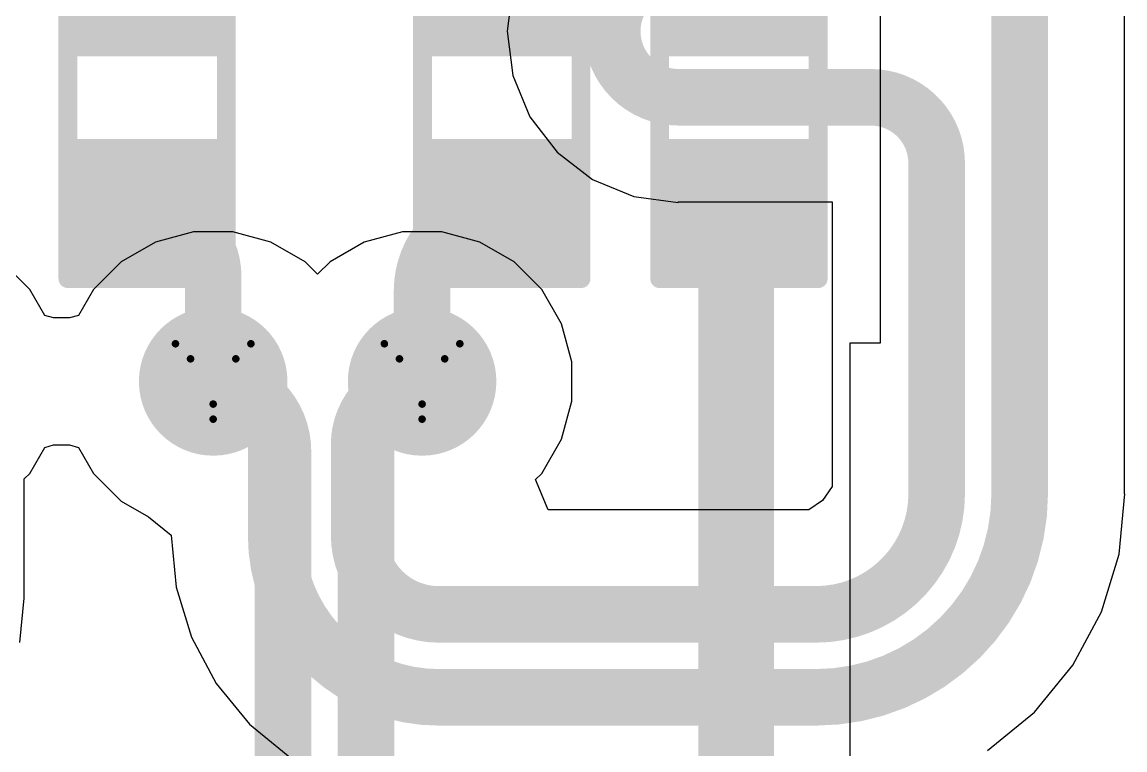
# Model space of a CAD drawing. Header units: inches. Extents: x 0 to 289, y 0 to 168.
# Drawn here: x 120.5 to 127.92, y 57.86 to 62.76 of the extents above; entities that cross this region are included whole.
import ezdxf

# ---------------------------------------------------------------- set-up
doc = ezdxf.new("R2010")
doc.units = ezdxf.units.IN
for name, color, linetype in [('Bottom Layer', 5, 'Continuous'), ('Bottom Overlay', 54, 'Continuous'), ('Bottom Paste', 16, 'Continuous'), ('Bottom Solder', 6, 'Continuous'), ('Drill Drawing', 1, 'Continuous'), ('Top Layer', 1, 'Continuous'), ('Via Holes', 16, 'Continuous')]:
    doc.layers.add(name, color=color, linetype=linetype)

# ---------------------------------------------------------------- blocks, each defined once
blk = doc.blocks.new('R___0603_B_3')
at = {"layer": 'Bottom Layer'}
for points in [[(-1.143, -0.4445), (-1.143, 0.4445), (-0.3809999999999999, 0.4445), (-0.3809999999999999, -0.4445)], [(0.3809999999999999, -0.4445), (0.3809999999999999, 0.4445), (1.143, 0.4445), (1.143, -0.4445)]]:
    blk.add_hatch(color=5, dxfattribs=at).paths.add_polyline_path(points)
at = {"layer": 'Bottom Paste'}
for points in [[(-1.143, -0.4445), (-1.143, 0.4445), (-0.3809999999999999, 0.4445), (-0.3809999999999999, -0.4445)], [(0.3809999999999999, -0.4445), (0.3809999999999999, 0.4445), (1.143, 0.4445), (1.143, -0.4445)]]:
    blk.add_hatch(color=16, dxfattribs=at).paths.add_polyline_path(points)
at = {"layer": 'Bottom Solder'}
for points in [[(-1.2446, -0.5460999999999999), (-1.2446, 0.5460999999999999), (-0.2794, 0.5460999999999999), (-0.2794, -0.5460999999999999)], [(0.2794, -0.5460999999999999), (0.2794, 0.5460999999999999), (1.2446, 0.5460999999999999), (1.2446, -0.5460999999999999)]]:
    blk.add_hatch(color=6, dxfattribs=at).paths.add_polyline_path(points)
at = {"layer": 'Bottom Overlay'}
for points in [[(-1.2192, 0.5334, 0.127, 0.127, 0), (-1.2192, -0.5334, 0.127, 0.127, 0)], [(-1.2192, 0.5334, 0.127, 0.127, 0), (1.2192, 0.5334, 0.127, 0.127, 0)], [(1.2192, 0.5334, 0.127, 0.127, 0), (1.2192, -0.5334, 0.127, 0.127, 0)], [(-1.2192, -0.5334, 0.127, 0.127, 0), (1.2192, -0.5334, 0.127, 0.127, 0)]]:
    blk.add_lwpolyline(points, format="xyseb", dxfattribs=at)
for points in [[(-1.25095, 0.5334, 0.0635, 0.0635, 1), (-1.18745, 0.5334, 0.0635, 0.0635, 1)], [(-1.25095, 0.5334, 0.0635, 0.0635, 1), (-1.18745, 0.5334, 0.0635, 0.0635, 1)], [(1.18745, 0.5334, 0.0635, 0.0635, 1), (1.25095, 0.5334, 0.0635, 0.0635, 1)], [(1.18745, 0.5334, 0.0635, 0.0635, 1), (1.25095, 0.5334, 0.0635, 0.0635, 1)], [(-1.25095, -0.5334, 0.0635, 0.0635, 1), (-1.18745, -0.5334, 0.0635, 0.0635, 1)], [(-1.25095, -0.5334, 0.0635, 0.0635, 1), (-1.18745, -0.5334, 0.0635, 0.0635, 1)], [(1.18745, -0.5334, 0.0635, 0.0635, 1), (1.25095, -0.5334, 0.0635, 0.0635, 1)], [(1.18745, -0.5334, 0.0635, 0.0635, 1), (1.25095, -0.5334, 0.0635, 0.0635, 1)]]:
    blk.add_lwpolyline(points, format="xyseb", close=True, dxfattribs=at)
blk = doc.blocks.new('R___0603_B_4')
at = {"layer": 'Bottom Layer'}
for points in [[(-1.143, -0.4445), (-1.143, 0.4445), (-0.3810000000000001, 0.4445), (-0.3809999999999999, -0.4445)], [(0.3810000000000001, -0.4445), (0.3809999999999999, 0.4445), (1.143, 0.4445), (1.143, -0.4445)]]:
    blk.add_hatch(color=5, dxfattribs=at).paths.add_polyline_path(points)
at = {"layer": 'Bottom Paste'}
for points in [[(-1.143, -0.4445), (-1.143, 0.4445), (-0.3810000000000001, 0.4445), (-0.3809999999999999, -0.4445)], [(0.3810000000000001, -0.4445), (0.3809999999999999, 0.4445), (1.143, 0.4445), (1.143, -0.4445)]]:
    blk.add_hatch(color=16, dxfattribs=at).paths.add_polyline_path(points)
at = {"layer": 'Bottom Solder'}
for points in [[(-1.2446, -0.5461), (-1.2446, 0.5460999999999999), (-0.2794, 0.5461), (-0.2793999999999999, -0.5460999999999999)], [(0.2794, -0.5461), (0.2793999999999999, 0.5460999999999999), (1.2446, 0.5461), (1.2446, -0.5460999999999999)]]:
    blk.add_hatch(color=6, dxfattribs=at).paths.add_polyline_path(points)
at = {"layer": 'Bottom Overlay'}
for points in [[(-1.2192, -0.5334, 0.127, 0.127, 0), (-1.2192, 0.5334, 0.127, 0.127, 0)], [(1.2192, 0.5334, 0.127, 0.127, 0), (-1.2192, 0.5334, 0.127, 0.127, 0)], [(1.2192, -0.5334, 0.127, 0.127, 0), (1.2192, 0.5334, 0.127, 0.127, 0)], [(1.2192, -0.5334, 0.127, 0.127, 0), (-1.2192, -0.5334, 0.127, 0.127, 0)]]:
    blk.add_lwpolyline(points, format="xyseb", dxfattribs=at)
for points in [[(-1.25095, 0.5334, 0.0635, 0.0635, 1), (-1.18745, 0.5334, 0.0635, 0.0635, 1)], [(-1.25095, 0.5334, 0.0635, 0.0635, 1), (-1.18745, 0.5334, 0.0635, 0.0635, 1)], [(1.18745, 0.5334, 0.0635, 0.0635, 1), (1.25095, 0.5334, 0.0635, 0.0635, 1)], [(1.18745, 0.5334, 0.0635, 0.0635, 1), (1.25095, 0.5334, 0.0635, 0.0635, 1)], [(-1.25095, -0.5334, 0.0635, 0.0635, 1), (-1.18745, -0.5334, 0.0635, 0.0635, 1)], [(-1.25095, -0.5334, 0.0635, 0.0635, 1), (-1.18745, -0.5334, 0.0635, 0.0635, 1)], [(1.18745, -0.5334, 0.0635, 0.0635, 1), (1.25095, -0.5334, 0.0635, 0.0635, 1)], [(1.18745, -0.5334, 0.0635, 0.0635, 1), (1.25095, -0.5334, 0.0635, 0.0635, 1)]]:
    blk.add_lwpolyline(points, format="xyseb", close=True, dxfattribs=at)
blk = doc.blocks.new('R___0603_B_17')
at = {"layer": 'Bottom Layer'}
for points in [[(-1.143, -0.4445), (-1.143, 0.4445), (-0.3810000000000001, 0.4445), (-0.3809999999999999, -0.4445)], [(0.3810000000000001, -0.4445), (0.3809999999999999, 0.4445), (1.143, 0.4445), (1.143, -0.4445)]]:
    blk.add_hatch(color=5, dxfattribs=at).paths.add_polyline_path(points)
at = {"layer": 'Bottom Paste'}
for points in [[(-1.143, -0.4445), (-1.143, 0.4445), (-0.3810000000000001, 0.4445), (-0.3809999999999999, -0.4445)], [(0.3810000000000001, -0.4445), (0.3809999999999999, 0.4445), (1.143, 0.4445), (1.143, -0.4445)]]:
    blk.add_hatch(color=16, dxfattribs=at).paths.add_polyline_path(points)
at = {"layer": 'Bottom Solder'}
for points in [[(-1.2446, -0.5461), (-1.2446, 0.5460999999999999), (-0.2794, 0.5461), (-0.2793999999999999, -0.5460999999999999)], [(0.2794, -0.5461), (0.2793999999999999, 0.5460999999999999), (1.2446, 0.5461), (1.2446, -0.5460999999999999)]]:
    blk.add_hatch(color=6, dxfattribs=at).paths.add_polyline_path(points)
at = {"layer": 'Bottom Overlay'}
for points in [[(-1.2192, -0.5334, 0.127, 0.127, 0), (-1.2192, 0.5334, 0.127, 0.127, 0)], [(1.2192, 0.5334, 0.127, 0.127, 0), (-1.2192, 0.5334, 0.127, 0.127, 0)], [(1.2192, -0.5334, 0.127, 0.127, 0), (1.2192, 0.5334, 0.127, 0.127, 0)], [(1.2192, -0.5334, 0.127, 0.127, 0), (-1.2192, -0.5334, 0.127, 0.127, 0)]]:
    blk.add_lwpolyline(points, format="xyseb", dxfattribs=at)
for points in [[(-1.25095, 0.5334, 0.0635, 0.0635, 1), (-1.18745, 0.5334, 0.0635, 0.0635, 1)], [(-1.25095, 0.5334, 0.0635, 0.0635, 1), (-1.18745, 0.5334, 0.0635, 0.0635, 1)], [(1.18745, 0.5334, 0.0635, 0.0635, 1), (1.25095, 0.5334, 0.0635, 0.0635, 1)], [(1.18745, 0.5334, 0.0635, 0.0635, 1), (1.25095, 0.5334, 0.0635, 0.0635, 1)], [(-1.25095, -0.5334, 0.0635, 0.0635, 1), (-1.18745, -0.5334, 0.0635, 0.0635, 1)], [(-1.25095, -0.5334, 0.0635, 0.0635, 1), (-1.18745, -0.5334, 0.0635, 0.0635, 1)], [(1.18745, -0.5334, 0.0635, 0.0635, 1), (1.25095, -0.5334, 0.0635, 0.0635, 1)], [(1.18745, -0.5334, 0.0635, 0.0635, 1), (1.25095, -0.5334, 0.0635, 0.0635, 1)]]:
    blk.add_lwpolyline(points, format="xyseb", close=True, dxfattribs=at)

msp = doc.modelspace()

# ---------------------------------------------------------------- hatches: boundary and pattern name
at = {"layer": 'Bottom Layer'}
h = msp.add_hatch(color=5, dxfattribs=at)
edge = h.paths.add_edge_path()
edge.add_arc((121.78570004, 60.34354708), 0.499999, 0, 360)
h = msp.add_hatch(color=5, dxfattribs=at)
edge = h.paths.add_edge_path()
edge.add_arc((123.19217932, 60.34354708), 0.499999, 0, 360)
at = {"layer": 'Top Layer'}
h = msp.add_hatch(color=1, dxfattribs=at)
edge = h.paths.add_edge_path()
edge.add_arc((121.78570004, 60.34354708), 0.499999, 0, 360)
h = msp.add_hatch(color=1, dxfattribs=at)
edge = h.paths.add_edge_path()
edge.add_arc((123.19217932, 60.34354708), 0.499999, 0, 360)
at = {"layer": 'Via Holes'}
h = msp.add_hatch(color=7, dxfattribs=at)
edge = h.paths.add_edge_path()
edge.add_arc((121.78570004, 60.34354708), 0.2999994, 0, 360)
h = msp.add_hatch(color=7, dxfattribs=at)
edge = h.paths.add_edge_path()
edge.add_arc((123.19217932, 60.34354708), 0.2999994, 0, 360)

# ---------------------------------------------------------------- linework, layer by layer
at = {"layer": 'Bottom Layer'}
for p, q in [((126.27749954, 62.1284), (126.27749954, 63.37300253999999)), ((126.27749954, 60.6044), (126.27749954, 62.1284)), ((126.0749574, 53.33679959999999), (126.0749574, 60.6044)), ((126.0749574, 60.6044), (126.27749954, 60.6044))]:
    msp.add_line(p, q, dxfattribs=at)
for points in [[(125.30638134, 61.4747818, 0.508, 0.508, -0.4142135623730951), (125.32499954, 61.49339999999999, 0.508, 0.508, 0)], [(125.30638134, 53.33679959999999, 0.508, 0.508, 0), (125.30638134, 61.4747818, 0.508, 0.508, 0)], [(121.34120004, 61.49339999999999, 0.3809999999999999, 0.3809999999999999, -0.03890927487344675), (121.41006706, 61.48803298, 0.3809999999999999, 0.3809999999999999, 0)], [(121.41006706, 61.48803298, 0.3809999999999999, 0.3809999999999999, -0.3693515412849917), (121.78570004, 61.0489, 0.3809999999999999, 0.3809999999999999, 0)], [(123.19217932, 60.95677928, 0.3809999999999999, 0.3809999999999999, -0.4142135623730951), (123.72880004, 61.49339999999999, 0.3809999999999999, 0.3809999999999999, 0)], [(121.78570004, 60.34354708, 0.3809999999999999, 0.3809999999999999, 0), (121.78570004, 61.0489, 0.3809999999999999, 0.3809999999999999, 0)], [(123.19217932, 60.34354708, 0.3809999999999999, 0.3809999999999999, 0), (123.19217932, 60.95677928, 0.3809999999999999, 0.3809999999999999, 0)], [(121.78570004, 60.34354708, 0.3809999999999999, 0.3809999999999999, -0.4142135623730951), (122.25560004, 59.87364708, 0.3809999999999999, 0.3809999999999999, 0)], [(122.81440004, 59.9657678, 0.3809999999999999, 0.3809999999999999, -0.4142135623730951), (123.19217932, 60.34354708, 0.3809999999999999, 0.3809999999999999, 0)], [(122.81440004, 55.40241395999999, 0.3809999999999999, 0.3809999999999999, 0), (122.81440004, 59.9657678, 0.3809999999999999, 0.3809999999999999, 0)], [(122.25560004, 55.41748123999999, 0.3809999999999999, 0.3809999999999999, 0), (122.25560004, 59.87364708, 0.3809999999999999, 0.3809999999999999, 0)]]:
    msp.add_lwpolyline(points, format="xyseb", dxfattribs=at)
for points in [[(125.17938134, 61.4747818, 0.254, 0.254, 1), (125.43338134, 61.4747818, 0.254, 0.254, 1)], [(125.17938134, 61.4747818, 0.254, 0.254, 1), (125.43338134, 61.4747818, 0.254, 0.254, 1)], [(125.19799954, 61.49339999999999, 0.254, 0.254, 1), (125.45199954, 61.49339999999999, 0.254, 0.254, 1)], [(121.24595004, 61.49339999999999, 0.1905, 0.1905, 1), (121.43645004, 61.49339999999999, 0.1905, 0.1905, 1)], [(121.31481706, 61.48803298, 0.1905, 0.1905, 1), (121.50531706, 61.48803298, 0.1905, 0.1905, 1)], [(121.31481706, 61.48803298, 0.1905, 0.1905, 1), (121.50531706, 61.48803298, 0.1905, 0.1905, 1)], [(123.63355004, 61.49339999999999, 0.1905, 0.1905, 1), (123.82405004, 61.49339999999999, 0.1905, 0.1905, 1)], [(121.69045004, 61.0489, 0.1905, 0.1905, 1), (121.88095004, 61.0489, 0.1905, 0.1905, 1)], [(121.69045004, 61.0489, 0.1905, 0.1905, 1), (121.88095004, 61.0489, 0.1905, 0.1905, 1)], [(123.09692932, 60.95677928, 0.1905, 0.1905, 1), (123.28742932, 60.95677928, 0.1905, 0.1905, 1)], [(123.09692932, 60.95677928, 0.1905, 0.1905, 1), (123.28742932, 60.95677928, 0.1905, 0.1905, 1)], [(121.69045004, 60.34354708, 0.1905, 0.1905, 1), (121.88095004, 60.34354708, 0.1905, 0.1905, 1)], [(121.69045004, 60.34354708, 0.1905, 0.1905, 1), (121.88095004, 60.34354708, 0.1905, 0.1905, 1)], [(123.09692932, 60.34354708, 0.1905, 0.1905, 1), (123.28742932, 60.34354708, 0.1905, 0.1905, 1)], [(123.09692932, 60.34354708, 0.1905, 0.1905, 1), (123.28742932, 60.34354708, 0.1905, 0.1905, 1)], [(122.71915004, 59.9657678, 0.1905, 0.1905, 1), (122.90965004, 59.9657678, 0.1905, 0.1905, 1)], [(122.71915004, 59.9657678, 0.1905, 0.1905, 1), (122.90965004, 59.9657678, 0.1905, 0.1905, 1)], [(122.16035004, 59.87364708, 0.1905, 0.1905, 1), (122.35085004, 59.87364708, 0.1905, 0.1905, 1)], [(122.16035004, 59.87364708, 0.1905, 0.1905, 1), (122.35085004, 59.87364708, 0.1905, 0.1905, 1)]]:
    msp.add_lwpolyline(points, format="xyseb", close=True, dxfattribs=at)
at = {"layer": 'Drill Drawing'}
for points in [[(121.53170004, 60.59754707999999, 0.0508, 0.0508, 0), (122.03970004, 60.59754707999999, 0.0508, 0.0508, 0)], [(121.53170004, 60.59754707999999, 0.0508, 0.0508, 0), (121.78570004, 60.08954707999999, 0.0508, 0.0508, 0)], [(121.78570004, 60.08954707999999, 0.0508, 0.0508, 0), (122.03970004, 60.59754707999999, 0.0508, 0.0508, 0)], [(122.93817932, 60.59754707999999, 0.0508, 0.0508, 0), (123.44617932, 60.59754707999999, 0.0508, 0.0508, 0)], [(122.93817932, 60.59754707999999, 0.0508, 0.0508, 0), (123.19217932, 60.08954707999999, 0.0508, 0.0508, 0)], [(123.19217932, 60.08954707999999, 0.0508, 0.0508, 0), (123.44617932, 60.59754707999999, 0.0508, 0.0508, 0)], [(121.63330004, 60.49594707999999, 0.0508, 0.0508, 0), (121.93810004, 60.49594707999999, 0.0508, 0.0508, 0)], [(121.63330004, 60.49594707999999, 0.0508, 0.0508, 0), (121.78570004, 60.19114707999999, 0.0508, 0.0508, 0)], [(121.78570004, 60.19114707999999, 0.0508, 0.0508, 0), (121.93810004, 60.49594707999999, 0.0508, 0.0508, 0)], [(123.03977932, 60.49594707999999, 0.0508, 0.0508, 0), (123.34457932, 60.49594707999999, 0.0508, 0.0508, 0)], [(123.03977932, 60.49594707999999, 0.0508, 0.0508, 0), (123.19217932, 60.19114707999999, 0.0508, 0.0508, 0)], [(123.19217932, 60.19114707999999, 0.0508, 0.0508, 0), (123.34457932, 60.49594707999999, 0.0508, 0.0508, 0)]]:
    msp.add_lwpolyline(points, format="xyseb", dxfattribs=at)
for points in [[(121.51900004, 60.59754707999999, 0.0254, 0.0254, 1), (121.54440004, 60.59754707999999, 0.0254, 0.0254, 1)], [(121.51900004, 60.59754707999999, 0.0254, 0.0254, 1), (121.54440004, 60.59754707999999, 0.0254, 0.0254, 1)], [(122.02700004, 60.59754707999999, 0.0254, 0.0254, 1), (122.05240004, 60.59754707999999, 0.0254, 0.0254, 1)], [(122.02700004, 60.59754707999999, 0.0254, 0.0254, 1), (122.05240004, 60.59754707999999, 0.0254, 0.0254, 1)], [(122.92547932, 60.59754707999999, 0.0254, 0.0254, 1), (122.95087932, 60.59754707999999, 0.0254, 0.0254, 1)], [(122.92547932, 60.59754707999999, 0.0254, 0.0254, 1), (122.95087932, 60.59754707999999, 0.0254, 0.0254, 1)], [(123.43347932, 60.59754707999999, 0.0254, 0.0254, 1), (123.45887932, 60.59754707999999, 0.0254, 0.0254, 1)], [(123.43347932, 60.59754707999999, 0.0254, 0.0254, 1), (123.45887932, 60.59754707999999, 0.0254, 0.0254, 1)], [(121.62060004, 60.49594707999999, 0.0254, 0.0254, 1), (121.64600004, 60.49594707999999, 0.0254, 0.0254, 1)], [(121.62060004, 60.49594707999999, 0.0254, 0.0254, 1), (121.64600004, 60.49594707999999, 0.0254, 0.0254, 1)], [(121.92540004, 60.49594707999999, 0.0254, 0.0254, 1), (121.95080004, 60.49594707999999, 0.0254, 0.0254, 1)], [(121.92540004, 60.49594707999999, 0.0254, 0.0254, 1), (121.95080004, 60.49594707999999, 0.0254, 0.0254, 1)], [(123.02707932, 60.49594707999999, 0.0254, 0.0254, 1), (123.05247932, 60.49594707999999, 0.0254, 0.0254, 1)], [(123.02707932, 60.49594707999999, 0.0254, 0.0254, 1), (123.05247932, 60.49594707999999, 0.0254, 0.0254, 1)], [(123.33187932, 60.49594707999999, 0.0254, 0.0254, 1), (123.35727932, 60.49594707999999, 0.0254, 0.0254, 1)], [(123.33187932, 60.49594707999999, 0.0254, 0.0254, 1), (123.35727932, 60.49594707999999, 0.0254, 0.0254, 1)], [(121.77300004, 60.19114707999999, 0.0254, 0.0254, 1), (121.79840004, 60.19114707999999, 0.0254, 0.0254, 1)], [(121.77300004, 60.19114707999999, 0.0254, 0.0254, 1), (121.79840004, 60.19114707999999, 0.0254, 0.0254, 1)], [(123.17947932, 60.19114707999999, 0.0254, 0.0254, 1), (123.20487932, 60.19114707999999, 0.0254, 0.0254, 1)], [(123.17947932, 60.19114707999999, 0.0254, 0.0254, 1), (123.20487932, 60.19114707999999, 0.0254, 0.0254, 1)], [(121.77300004, 60.08954707999999, 0.0254, 0.0254, 1), (121.79840004, 60.08954707999999, 0.0254, 0.0254, 1)], [(121.77300004, 60.08954707999999, 0.0254, 0.0254, 1), (121.79840004, 60.08954707999999, 0.0254, 0.0254, 1)], [(123.17947932, 60.08954707999999, 0.0254, 0.0254, 1), (123.20487932, 60.08954707999999, 0.0254, 0.0254, 1)], [(123.17947932, 60.08954707999999, 0.0254, 0.0254, 1), (123.20487932, 60.08954707999999, 0.0254, 0.0254, 1)]]:
    msp.add_lwpolyline(points, format="xyseb", close=True, dxfattribs=at)
at = {"layer": 'Top Layer'}
for p, q in [((127.91971114, 59.5867998), (127.91971114, 64.58679996)), ((123.80310774, 63.00108812), (123.7638241, 62.70270416)), ((123.7638241, 62.70270416), (123.80310774, 62.40432019999999)), ((123.80310774, 62.40432019999999), (123.91827896, 62.12627148)), ((123.91827896, 62.12627148), (124.10148916, 61.8875064)), ((124.10148916, 61.8875064), (124.34025424, 61.70429619999999)), ((124.34025424, 61.70429619999999), (124.61830296, 61.58912497999999)), ((124.61830296, 61.58912497999999), (124.91668692, 61.54984133999999)), ((124.91668692, 61.54984133999999), (124.91668692, 61.55367674)), ((124.91668692, 61.55367674), (125.9518563, 61.55367674)), ((125.9518563, 61.55367674), (125.9518563, 60.96432307999999)), ((121.6529952, 61.35154608), (121.39662792, 61.28285177999999)), ((121.91840488, 61.35154608), (121.6529952, 61.35154608)), ((122.17477216, 61.28285177999999), (121.91840488, 61.35154608)), ((123.05947448, 61.35154608), (122.8031072, 61.28285177999999)), ((123.32488416, 61.35154608), (123.05947448, 61.35154608)), ((123.58125144, 61.28285177999999), (123.32488416, 61.35154608)), ((121.39662792, 61.28285177999999), (121.1667757, 61.15014693999999)), ((122.40462438, 61.15014693999999), (122.17477216, 61.28285177999999)), ((122.8031072, 61.28285177999999), (122.57325498, 61.15014693999999)), ((123.81110366, 61.15014693999999), (123.58125144, 61.28285177999999)), ((120.5516004, 60.96247142), (120.36392488, 61.15014693999999)), ((121.1667757, 61.15014693999999), (120.97910018, 60.96247142)), ((122.48893968, 61.06583163999999), (122.40462438, 61.15014693999999)), ((122.57325498, 61.15014693999999), (122.48893968, 61.06583163999999)), ((123.99877918, 60.96247142), (123.81110366, 61.15014693999999)), ((120.6522987, 60.7880547), (120.5516004, 60.96247142)), ((120.97910018, 60.96247142), (120.87840188, 60.7880547)), ((124.13148402, 60.73261919999999), (123.99877918, 60.96247142)), ((125.9518563, 60.96432307999999), (125.9518563, 59.63493279999999)), ((120.71176264, 60.77107226), (120.6522987, 60.7880547)), ((120.81893794, 60.77107226), (120.71176264, 60.77107226)), ((120.87840188, 60.7880547), (120.81893794, 60.77107226)), ((124.20017832, 60.47625192), (124.13148402, 60.73261919999999)), ((124.20017832, 60.21084224), (124.20017832, 60.47625192)), ((124.13148402, 59.95447496), (124.20017832, 60.21084224)), ((123.99877918, 59.72462273999999), (124.13148402, 59.95447496)), ((120.5516004, 59.72462273999999), (120.6522987, 59.89903946)), ((120.6522987, 59.89903946), (120.71176264, 59.9160219)), ((120.71176264, 59.9160219), (120.81893794, 59.9160219)), ((120.81893794, 59.9160219), (120.87840188, 59.89903946)), ((120.87840188, 59.89903946), (120.97910018, 59.72462273999999)), ((120.5135766, 59.68659894), (120.5516004, 59.72462273999999)), ((120.97910018, 59.72462273999999), (121.1667757, 59.53694722)), ((123.9563815, 59.68222506), (123.99877918, 59.72462273999999)), ((120.5135766, 58.88456346), (120.5135766, 59.68659894)), ((124.04055202, 59.47902506), (123.9563815, 59.68222506)), ((125.9518563, 59.63493279999999), (125.88813278, 59.54274857999999)), ((127.88373712, 59.18108814), (127.9236964, 59.5867998)), ((127.9236964, 59.5867998), (127.91971114, 59.5867998)), ((121.1667757, 59.53694722), (121.34982334, 59.43126543999999)), ((125.79594856, 59.47902506), (124.04055202, 59.47902506)), ((125.88813278, 59.54274857999999), (125.79594856, 59.47902506)), ((121.34982334, 59.43126543999999), (121.50237066, 59.30897205999999)), ((121.50237066, 59.30897205999999), (121.53696546, 58.95772561999999)), ((127.76539598, 58.79096446), (127.88373712, 59.18108814)), ((121.53696546, 58.95772561999999), (121.63942144, 58.61997419999999)), ((120.48489492, 58.58504411999999), (120.51439448, 58.88456346)), ((120.51439448, 58.88456346), (120.5135766, 58.88456346)), ((127.57321704, 58.43142745999999), (127.76539598, 58.79096446)), ((121.63942144, 58.61997419999999), (121.8058016, 58.30869973999999)), ((127.3145917, 58.11628966), (127.57321704, 58.43142745999999)), ((121.8058016, 58.30869973999999), (122.02971022, 58.03586817999999)), ((126.9994539, 57.85766432), (127.3145917, 58.11628966)), ((122.02971022, 58.03586817999999), (122.30254178, 57.81195956))]:
    msp.add_line(p, q, dxfattribs=at)
for points in [[(127.21518372, 59.5867998, 0.3809999999999999, 0.3809999999999999, 0), (127.21518372, 64.58679996, 0.3809999999999999, 0.3809999999999999, 0)], [(124.91668692, 62.25820416, 0.3809999999999999, 0.3809999999999999, -0.9999999999999999), (124.91668692, 63.14720415999999, 0.3809999999999999, 0.3809999999999999, 0)], [(124.91668692, 62.25820416, 0.3809999999999999, 0.3809999999999999, 0), (126.21188372, 62.25820416, 0.3809999999999999, 0.3809999999999999, 0)], [(126.21188372, 62.25820416, 0.3809999999999999, 0.3809999999999999, -0.4142135623730951), (126.65638372, 61.81370416, 0.3809999999999999, 0.3809999999999999, 0)], [(126.65638372, 60.96432307999999, 0.3809999999999999, 0.3809999999999999, 0), (126.65638372, 61.81370416, 0.3809999999999999, 0.3809999999999999, 0)], [(126.65638372, 59.5867998, 0.3809999999999999, 0.3809999999999999, 0), (126.65638372, 60.96432307999999, 0.3809999999999999, 0.3809999999999999, 0)], [(121.78570004, 60.34354708, 0.3809999999999999, 0.3809999999999999, -0.4142135623730951), (122.20953968, 59.91970744, 0.3809999999999999, 0.3809999999999999, 0)], [(122.76833968, 59.91970744, 0.3809999999999999, 0.3809999999999999, -0.4142135623730951), (123.19217932, 60.34354708, 0.3809999999999999, 0.3809999999999999, 0)], [(122.20953968, 59.30897459999999, 0.3809999999999999, 0.3809999999999999, 0), (122.20953968, 59.91970744, 0.3809999999999999, 0.3809999999999999, 0)], [(122.76833968, 59.30897459999999, 0.3809999999999999, 0.3809999999999999, 0), (122.76833968, 59.91970744, 0.3809999999999999, 0.3809999999999999, 0)], [(127.21518372, 59.5867998, 0.3809999999999999, 0.3809999999999999, -0.4142135623730951), (125.84408156, 58.21569763999999, 0.3809999999999999, 0.3809999999999999, 0)], [(126.65638372, 59.5867998, 0.3809999999999999, 0.3809999999999999, -0.4142135623730951), (125.84408156, 58.77449764, 0.3809999999999999, 0.3809999999999999, 0)], [(123.30281664, 58.21569763999999, 0.3809999999999999, 0.3809999999999999, -0.4142135623730951), (122.20953968, 59.30897459999999, 0.3809999999999999, 0.3809999999999999, 0)], [(123.30281664, 58.77449764, 0.3809999999999999, 0.3809999999999999, -0.4142135623730951), (122.76833968, 59.30897459999999, 0.3809999999999999, 0.3809999999999999, 0)], [(123.30281664, 58.77449764, 0.3809999999999999, 0.3809999999999999, 0), (125.84408156, 58.77449764, 0.3809999999999999, 0.3809999999999999, 0)], [(123.30281664, 58.21569763999999, 0.3809999999999999, 0.3809999999999999, 0), (125.84408156, 58.21569763999999, 0.3809999999999999, 0.3809999999999999, 0)]]:
    msp.add_lwpolyline(points, format="xyseb", dxfattribs=at)
for points in [[(124.82143692, 62.25820416, 0.1905, 0.1905, 1), (125.01193692, 62.25820416, 0.1905, 0.1905, 1)], [(124.82143692, 62.25820416, 0.1905, 0.1905, 1), (125.01193692, 62.25820416, 0.1905, 0.1905, 1)], [(126.11663372, 62.25820416, 0.1905, 0.1905, 1), (126.30713372, 62.25820416, 0.1905, 0.1905, 1)], [(126.11663372, 62.25820416, 0.1905, 0.1905, 1), (126.30713372, 62.25820416, 0.1905, 0.1905, 1)], [(126.56113372, 61.81370416, 0.1905, 0.1905, 1), (126.75163372, 61.81370416, 0.1905, 0.1905, 1)], [(126.56113372, 61.81370416, 0.1905, 0.1905, 1), (126.75163372, 61.81370416, 0.1905, 0.1905, 1)], [(126.56113372, 60.96432307999999, 0.1905, 0.1905, 1), (126.75163372, 60.96432307999999, 0.1905, 0.1905, 1)], [(126.56113372, 60.96432307999999, 0.1905, 0.1905, 1), (126.75163372, 60.96432307999999, 0.1905, 0.1905, 1)], [(121.69045004, 60.34354708, 0.1905, 0.1905, 1), (121.88095004, 60.34354708, 0.1905, 0.1905, 1)], [(123.09692932, 60.34354708, 0.1905, 0.1905, 1), (123.28742932, 60.34354708, 0.1905, 0.1905, 1)], [(122.11428968, 59.91970744, 0.1905, 0.1905, 1), (122.30478968, 59.91970744, 0.1905, 0.1905, 1)], [(122.11428968, 59.91970744, 0.1905, 0.1905, 1), (122.30478968, 59.91970744, 0.1905, 0.1905, 1)], [(122.67308968, 59.91970744, 0.1905, 0.1905, 1), (122.86358968, 59.91970744, 0.1905, 0.1905, 1)], [(122.67308968, 59.91970744, 0.1905, 0.1905, 1), (122.86358968, 59.91970744, 0.1905, 0.1905, 1)], [(126.56113372, 59.5867998, 0.1905, 0.1905, 1), (126.75163372, 59.5867998, 0.1905, 0.1905, 1)], [(126.56113372, 59.5867998, 0.1905, 0.1905, 1), (126.75163372, 59.5867998, 0.1905, 0.1905, 1)], [(127.11993372, 59.5867998, 0.1905, 0.1905, 1), (127.31043372, 59.5867998, 0.1905, 0.1905, 1)], [(127.11993372, 59.5867998, 0.1905, 0.1905, 1), (127.31043372, 59.5867998, 0.1905, 0.1905, 1)], [(122.11428968, 59.30897459999999, 0.1905, 0.1905, 1), (122.30478968, 59.30897459999999, 0.1905, 0.1905, 1)], [(122.11428968, 59.30897459999999, 0.1905, 0.1905, 1), (122.30478968, 59.30897459999999, 0.1905, 0.1905, 1)], [(122.67308968, 59.30897459999999, 0.1905, 0.1905, 1), (122.86358968, 59.30897459999999, 0.1905, 0.1905, 1)], [(122.67308968, 59.30897459999999, 0.1905, 0.1905, 1), (122.86358968, 59.30897459999999, 0.1905, 0.1905, 1)], [(123.20756664, 58.77449764, 0.1905, 0.1905, 1), (123.39806664, 58.77449764, 0.1905, 0.1905, 1)], [(123.20756664, 58.77449764, 0.1905, 0.1905, 1), (123.39806664, 58.77449764, 0.1905, 0.1905, 1)], [(125.74883156, 58.77449764, 0.1905, 0.1905, 1), (125.93933156, 58.77449764, 0.1905, 0.1905, 1)], [(125.74883156, 58.77449764, 0.1905, 0.1905, 1), (125.93933156, 58.77449764, 0.1905, 0.1905, 1)], [(123.20756664, 58.21569763999999, 0.1905, 0.1905, 1), (123.39806664, 58.21569763999999, 0.1905, 0.1905, 1)], [(123.20756664, 58.21569763999999, 0.1905, 0.1905, 1), (123.39806664, 58.21569763999999, 0.1905, 0.1905, 1)], [(125.74883156, 58.21569763999999, 0.1905, 0.1905, 1), (125.93933156, 58.21569763999999, 0.1905, 0.1905, 1)], [(125.74883156, 58.21569763999999, 0.1905, 0.1905, 1), (125.93933156, 58.21569763999999, 0.1905, 0.1905, 1)]]:
    msp.add_lwpolyline(points, format="xyseb", close=True, dxfattribs=at)

# ---------------------------------------------------------------- block references
for name, p, rotation in [('R___0603_B_4', (121.34120004, 62.2554), 270), ('R___0603_B_3', (123.72880004, 62.2554), 90), ('R___0603_B_17', (125.32499954, 62.2554), 270)]:
    msp.add_blockref(name, p, dxfattribs=dict(rotation=rotation))

doc.saveas('drawing.dxf')
